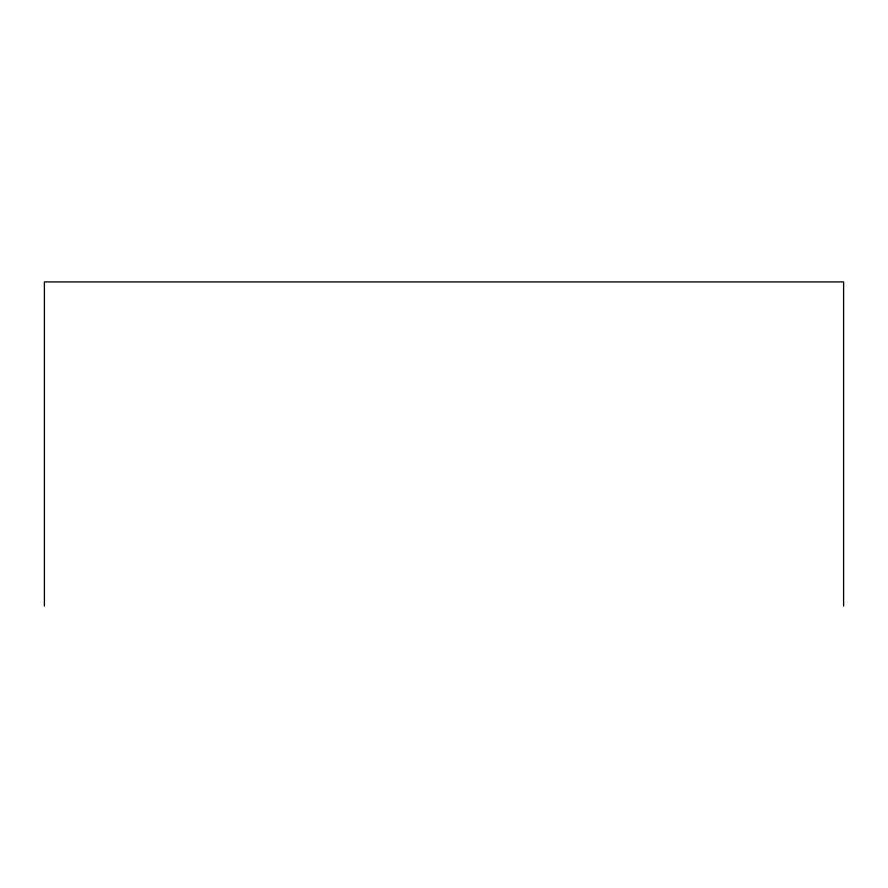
<?xml version="1.0" encoding="UTF-8"?>
<svg xmlns="http://www.w3.org/2000/svg" width="888" height="888" viewBox="0 0 888 888"><rect width="100%" height="100%" fill="white"/><g stroke="black" fill="none" stroke-linecap="round" stroke-linejoin="round"><path stroke-width="1.33" d="M843.6 606.082L843.6 281.918L44.4 281.918L44.4 606.082"/></g></svg>
